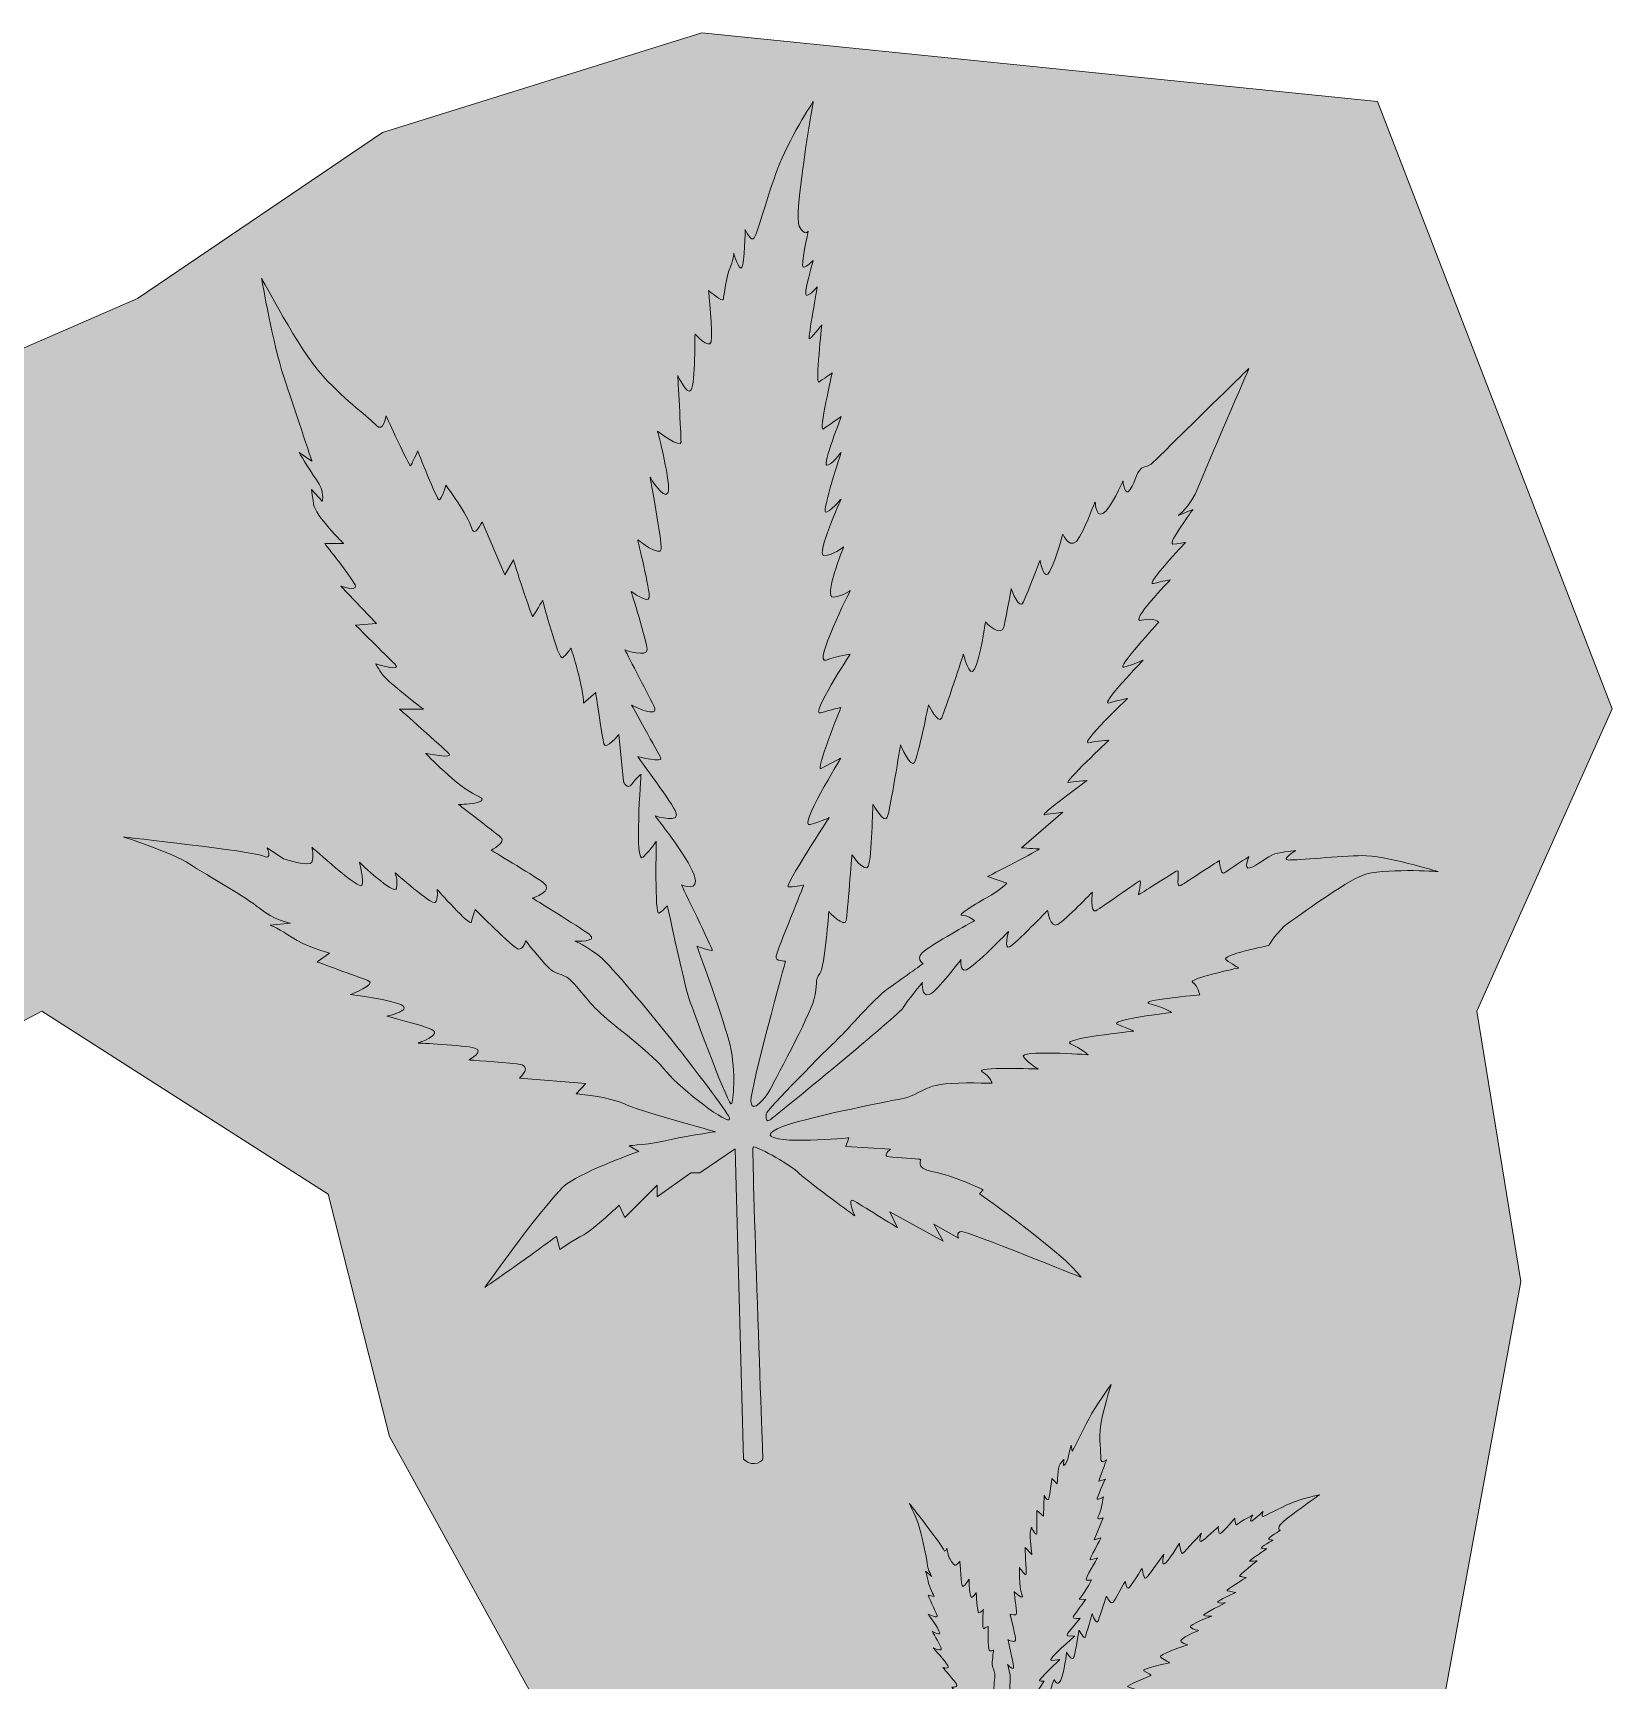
# Model space of a CAD drawing. Extents: x 566 to 1519, y -1337 to -562.
# Drawn here: x 910.7 to 1082.5, y -895.6 to -716.5 of the extents above; entities that cross this region are included whole.
import ezdxf

# ---------------------------------------------------------------- set-up
doc = ezdxf.new("R2010")
doc.units = 0
doc.header["$MEASUREMENT"] = 0
doc.layers.add('katman 1', color=7, linetype='Continuous')

msp = doc.modelspace()

# ---------------------------------------------------------------- hatches: boundary and pattern name
at = {"layer": 'katman 1', "true_color": 0x008000}
h = msp.add_hatch(color=96, dxfattribs=at)
h.dxf.hatch_style = 2
h.paths.add_polyline_path([(811.6, -1183.1), (830.72, -1164.51), (837.59, -1132.94), (803.12, -1095.33), (768.25, -1066.35), (785.83, -1038.68), (778.67, -1017.45), (820.26, -1006.79), (834.81, -1013.67), (867.18, -1024.63), (880.09, -1024.63), (892.87, -1001.33), (876.63, -982.04), (825.76, -971.66), (828.81, -941.23), (842.9, -931.45), (867.18, -949.16), (885.43, -949.16), (900.41, -946.89), (917.71, -920.38), (895.83, -899.88), (872.45, -907.98), (842.98, -920.38), (803.12, -943.12), (781.94, -937.32), (786.26, -926.88), (807.45, -915.42), (836.42, -868.75), (863.23, -848.43), (911.65, -822.92), (942.79, -842.81), (949.47, -869.18), (973.05, -911.96), (999.86, -924.96), (1039.56, -924.1), (1063.52, -901.18), (1072.51, -852.32), (1067.75, -822.92), (1082.45, -790.05), (1056.94, -724), (983.43, -716.55), (948.68, -727.36), (922.03, -745.43), (892.87, -758.11), (862.79, -748.98), (836.85, -758.11), (818.69, -778.81), (798.54, -794.38), (770.75, -800.43), (766.83, -814.76), (770.75, -847.13), (769.52, -869.18), (733.22, -891.95), (708.86, -872.12), (697.21, -867.45), (678.96, -875.67), (663.89, -898.58), (669.94, -909.83), (680.37, -926.88), (686.22, -943.55), (697.21, -952.2), (693.73, -966.43), (703.05, -983.33), (708.86, -991.12), (730.48, -998.86), (746.91, -1006.79), (743.45, -1017.45), (718.37, -1035.01), (686.22, -1055.11), (670.38, -1069.77), (653.95, -1103.97), (642.27, -1119.2), (635.35, -1142.86), (646.44, -1156.29), (683.35, -1151.08), (720.97, -1139.11), (758.77, -1132.94), (775.88, -1135), (791.45, -1145.09)])

# ---------------------------------------------------------------- linework, layer by layer
at = {"layer": 'katman 1', "lineweight": 0}
for points in [[(1063.52, -901.18), (1072.51, -852.32), (1067.75, -822.92), (1082.45, -790.05), (1056.94, -724), (983.43, -716.55), (948.68, -727.36), (922.03, -745.43), (892.87, -758.11), (862.79, -748.98), (836.85, -758.11), (818.69, -778.81), (798.54, -794.38), (770.75, -800.43), (766.83, -814.76), (770.75, -847.13), (769.52, -869.18), (733.22, -891.95), (708.86, -872.12), (697.21, -867.45), (678.96, -875.67), (663.89, -898.58)], [(807.45, -915.42), (836.42, -868.75), (863.23, -848.43), (911.65, -822.92), (942.79, -842.81), (949.47, -869.18), (973.05, -911.96)]]:
    msp.add_lwpolyline(points, dxfattribs=at)
for points in [[(920.53, -803.98), (920.53, -803.98), (925.73, -805.64), (927.74, -806.94), (929.76, -808.24), (933.84, -810.48), (935.31, -811.73), (936.79, -812.99), (938.68, -813.35), (938.68, -813.35), (938.68, -813.35), (936.48, -813.57), (936.48, -813.57), (936.48, -813.57), (937.6, -814.02), (938.86, -814.91), (940.11, -815.81), (942.94, -816.62), (942.94, -816.62), (942.94, -816.62), (941.59, -817.56), (941.59, -817.56), (941.59, -817.56), (945.98, -819.17), (947.1, -819.57), (948.22, -819.98), (945.18, -821.1), (945.18, -821.1), (945.18, -821.1), (948.31, -821.45), (950.37, -822.08), (952.44, -822.71), (949.16, -823.47), (949.16, -823.47), (949.16, -823.47), (952.79, -824.37), (954.05, -824.9), (955.3, -825.44), (952.57, -826.38), (952.57, -826.38), (952.57, -826.38), (957.54, -826.61), (958.71, -826.92), (959.87, -827.23), (958.08, -828.22), (958.08, -828.22), (958.08, -828.22), (961.44, -828.45), (963.32, -828.63), (965.21, -828.8), (963.59, -830.19), (963.59, -830.19), (963.59, -830.19), (970.81, -830.78), (970.81, -830.78), (970.81, -830.78), (969.77, -831.9), (969.77, -831.9), (969.77, -831.9), (973.54, -832.26), (974.95, -832.97), (976.36, -833.69), (984.92, -836.02), (984.92, -836.02), (984.92, -836.02), (980.8, -836.65), (979.46, -837), (978.11, -837.36), (975.51, -837.54), (975.51, -837.54), (975.51, -837.54), (976.59, -838.17), (976.59, -838.17), (976.59, -838.17), (970.76, -840.23), (968.79, -841.66), (966.82, -843.1), (959.83, -852.96), (959.83, -852.96), (959.83, -852.96), (963.41, -850.45), (964.67, -849.55), (965.92, -848.65), (967.62, -847.4), (967.62, -847.4), (967.62, -847.4), (967.98, -848.83), (967.98, -848.83), (967.98, -848.83), (969.51, -847.76), (970.58, -847.22), (971.66, -846.68), (974.44, -844), (974.44, -844), (974.44, -844), (975.06, -845.34), (975.06, -845.34), (975.06, -845.34), (978.56, -841.84), (978.56, -841.84), (978.56, -841.84), (978.56, -843.1), (978.56, -843.1), (978.56, -843.1), (982.23, -840.5), (982.23, -840.5), (982.23, -840.5), (983.22, -840.5), (983.22, -840.5), (983.22, -840.5), (987.07, -837.87), (987.07, -837.87), (987.07, -837.87), (987.97, -871.64), (987.97, -871.64), (989.18, -872.72), (990.08, -871.64), (990.08, -871.64), (990.08, -871.64), (988.83, -837.87), (989.01, -837.69), (989.19, -837.51), (992.66, -839.31), (994.03, -840.56), (995.41, -841.81), (1000.07, -845.16), (1000.07, -845.16), (1000.07, -845.16), (999.23, -843.13), (999.88, -843.49), (1000.54, -843.85), (1004.73, -846.47), (1004.73, -846.47), (1004.73, -846.47), (1003.89, -844.74), (1003.89, -844.74), (1003.89, -844.74), (1009.68, -847.91), (1009.68, -847.91), (1009.68, -847.91), (1008.67, -846.06), (1008.67, -846.06), (1008.67, -846.06), (1011.36, -847.61), (1011.36, -847.61), (1011.36, -847.61), (1011, -846.89), (1011.72, -846.89), (1012.43, -846.89), (1024.68, -851.85), (1024.68, -851.85), (1022.95, -849.34), (1013.63, -842.77), (1013.63, -842.77), (1013.63, -842.77), (1014.05, -842.35), (1014.05, -842.35), (1014.05, -842.35), (1010.88, -840.8), (1008.61, -840.38), (1006.34, -839.96), (1007.53, -839.01), (1007.18, -839.01), (1006.82, -839.01), (1004.73, -838.83), (1003.83, -838.77), (1002.93, -838.71), (1003.95, -837.93), (1003.95, -837.93), (1003.95, -837.93), (999.11, -837.63), (999.11, -837.63), (999.11, -837.63), (999.41, -836.68), (999.41, -836.68), (999.41, -836.68), (991.16, -837.45), (990.87, -836.38), (990.57, -835.3), (1000.07, -833.51), (1002.76, -832.91), (1005.45, -832.31), (1005.21, -832.61), (1006.58, -831.96), (1007.95, -831.3), (1008.31, -831), (1009.93, -830.82), (1011.54, -830.64), (1015, -830.76), (1015, -830.76), (1015, -830.76), (1014.88, -830.1), (1013.93, -829.51), (1012.97, -828.91), (1020.02, -829.21), (1020.02, -829.21), (1020.02, -829.21), (1019.07, -828.67), (1018.41, -827.89), (1017.75, -827.12), (1025.46, -827.65), (1025.46, -827.65), (1025.46, -827.65), (1024.74, -827), (1023.55, -826.46), (1022.35, -825.92), (1030.42, -825.09), (1030.42, -825.09), (1030.42, -825.09), (1029.94, -824.85), (1028.69, -824.37), (1027.43, -823.89), (1034.54, -823.05), (1034.54, -823.05), (1034.54, -823.05), (1033.59, -822.46), (1032.15, -822.1), (1030.72, -821.74), (1037.59, -821.14), (1037.59, -821.14), (1037.59, -821.14), (1037.41, -820.13), (1036.81, -819.77), (1036.21, -819.41), (1041.83, -818.21), (1041.83, -818.21), (1041.83, -818.21), (1041.11, -817.8), (1040.46, -817.32), (1039.8, -816.84), (1045.12, -815.77), (1045.12, -815.77), (1045.12, -815.77), (1046.07, -814.12), (1047.21, -813.35), (1048.34, -812.57), (1053.33, -808.9), (1055.36, -808.12), (1057.39, -807.34), (1063.52, -807.73), (1063.52, -807.73), (1063.52, -807.73), (1057.63, -805.94), (1055.27, -806), (1052.91, -806.06), (1048.19, -806.48), (1047.27, -806.48), (1046.34, -806.48), (1048.01, -805.46), (1048.01, -805.46), (1048.01, -805.46), (1046.61, -805.55), (1045.77, -805.82), (1044.94, -806.09), (1043.83, -807.13), (1043.06, -807.34), (1042.28, -807.55), (1042.95, -806.11), (1042.95, -806.11), (1042.95, -806.11), (1040.73, -807.55), (1040.28, -807.88), (1039.83, -808.21), (1039.74, -806.53), (1039.74, -806.53), (1039.74, -806.53), (1036.16, -808.86), (1035.53, -809.25), (1034.9, -809.64), (1035.5, -807.46), (1035.14, -807.64), (1034.78, -807.82), (1030.93, -810.27), (1030.93, -810.27), (1030.93, -810.27), (1031.29, -808.66), (1031.08, -808.74), (1030.87, -808.83), (1026.93, -811.64), (1026.3, -812), (1025.67, -812.36), (1025.92, -809.96), (1025.92, -809.96), (1025.92, -809.96), (1022.99, -812.99), (1022.16, -813.48), (1021.33, -813.97), (1021.04, -811.96), (1021.04, -811.96), (1021.04, -811.96), (1017.61, -815.54), (1016.91, -815.92), (1016.22, -816.3), (1016.8, -814.24), (1016.8, -814.24), (1016.8, -814.24), (1013.04, -818.12), (1012.23, -818.41), (1011.42, -818.7), (1011.63, -817.29), (1011.63, -817.29), (1011.63, -817.29), (1009.07, -820.74), (1008.18, -821.1), (1007.28, -821.45), (1007.42, -819.8), (1007.42, -819.8), (1007.42, -819.8), (1005.62, -821.95), (1005.35, -822.53), (1005.08, -823.11), (991.42, -834.36), (990.88, -834.72), (990.34, -835.08), (990.43, -834.49), (990.43, -834.09), (990.43, -833.69), (997.11, -827.01), (998.23, -825.93), (999.35, -824.86), (1002.13, -821.59), (1003.57, -820.56), (1005, -819.53), (1007.51, -817.74), (1007.51, -817.74), (1007.51, -817.74), (1006.43, -817.2), (1007.82, -816.21), (1009.21, -815.23), (1013.11, -813.08), (1013.11, -813.08), (1013.11, -813.08), (1012.48, -812.49), (1011.76, -812.49), (1011.05, -812.49), (1013.74, -810.97), (1014.9, -810.3), (1016.06, -809.62), (1016.6, -809), (1016.6, -809), (1016.6, -809), (1014.5, -808.28), (1014.5, -808.28), (1014.5, -808.28), (1020.37, -805.28), (1020.14, -805.28), (1019.92, -805.28), (1018.22, -805.14), (1018.22, -805.14), (1018.22, -805.14), (1022.7, -801.29), (1022.7, -801.29), (1022.7, -801.29), (1021.44, -801.42), (1020.72, -801.56), (1020.01, -801.69), (1025.34, -797.84), (1025.34, -797.84), (1025.34, -797.84), (1023.82, -797.97), (1023.28, -798.06), (1022.74, -798.14), (1027.71, -793.45), (1027.71, -793.45), (1027.71, -793.45), (1026.42, -793.53), (1025.48, -793.72), (1024.53, -793.89), (1029.73, -788.92), (1029.73, -788.92), (1029.73, -788.92), (1028.66, -789.14), (1027.67, -789.41), (1026.69, -789.68), (1031.43, -784.75), (1031.43, -784.75), (1031.43, -784.75), (1030.27, -785.29), (1029.33, -785.51), (1028.39, -785.74), (1033.14, -780.63), (1033.14, -780.63), (1033.14, -780.63), (1032.73, -780.05), (1031.25, -780.41), (1029.78, -780.76), (1034.39, -776.02), (1034.39, -776.02), (1034.39, -776.02), (1033.54, -776.15), (1032.55, -776.42), (1031.57, -776.69), (1036.05, -771.94), (1036.05, -771.94), (1036.05, -771.94), (1035.24, -772.12), (1034.66, -772.12), (1034.08, -772.12), (1036.86, -768.35), (1036.86, -768.35), (1036.86, -768.35), (1035.24, -769.03), (1035.24, -769.03), (1035.24, -769.03), (1036.59, -768.08), (1037.44, -765.93), (1038.29, -763.78), (1042.95, -753.03), (1042.95, -753.03), (1042.95, -753.03), (1036.86, -758.99), (1034.57, -761.23), (1032.28, -763.47), (1032.46, -763.47), (1031.57, -763.74), (1030.67, -764.01), (1030.67, -765.26), (1030.04, -766.2), (1029.42, -767.14), (1029.24, -765.26), (1029.24, -765.26), (1029.24, -765.26), (1027.89, -768.4), (1027.04, -768.8), (1026.19, -769.2), (1026.28, -767.41), (1026.19, -767.55), (1026.1, -767.68), (1025.47, -769.61), (1024.53, -771.35), (1023.59, -773.1), (1022.69, -771.04), (1022.69, -771.04), (1022.69, -771.04), (1021.62, -774.98), (1021.08, -775.39), (1020.55, -775.79), (1020.23, -773.86), (1020.23, -773.86), (1020.23, -773.86), (1018.93, -777.27), (1018.44, -778.39), (1017.95, -779.51), (1017.09, -776.95), (1017.09, -776.95), (1017.09, -776.95), (1016.6, -779.6), (1016.33, -781.03), (1016.06, -782.47), (1014.28, -780.59), (1014.28, -780.59), (1014.28, -780.59), (1013.69, -784.66), (1013.11, -785.74), (1012.53, -786.81), (1011.9, -784.08), (1011.9, -784.08), (1011.9, -784.08), (1009.88, -790.22), (1009.53, -791.03), (1009.17, -791.83), (1008.09, -789.59), (1008.09, -789.59), (1008.09, -789.59), (1006.97, -795.15), (1006.57, -795.87), (1006.17, -796.58), (1005.04, -793.94), (1005.04, -793.94), (1005.04, -793.94), (1003.92, -801.02), (1003.61, -801.83), (1003.3, -802.63), (1002.04, -800.44), (1002.04, -800.44), (1002.04, -800.44), (1001.91, -806.22), (1001.55, -807.11), (1001.19, -808.01), (999.76, -805.9), (999.76, -805.9), (999.76, -805.9), (999.27, -812.22), (999.13, -813.07), (998.99, -813.93), (997.24, -812.09), (997.24, -812.09), (997.24, -812.09), (996.84, -818.05), (996.26, -818.81), (995.68, -819.57), (996.08, -819.97), (995.63, -821.68), (995.19, -823.38), (991.06, -831.04), (990.75, -831.62), (990.44, -832.21), (988.82, -834.27), (988.78, -832.7), (988.73, -831.13), (992.54, -817.46), (992.54, -817.46), (992.54, -817.46), (991.33, -817.55), (991.51, -816.88), (991.69, -816.21), (994.52, -809.22), (994.52, -809.22), (994.52, -809.22), (993.22, -809.44), (992.81, -809.4), (992.41, -809.35), (997.29, -801.87), (997.29, -801.87), (997.29, -801.87), (996.67, -802.19), (995.23, -802.63), (993.8, -803.08), (998.55, -795.42), (998.55, -795.42), (998.55, -795.42), (997.07, -796.13), (996.4, -796.54), (995.73, -796.94), (998.55, -789.91), (998.55, -789.91), (998.55, -789.91), (997.56, -790.09), (996.35, -790.49), (995.14, -790.89), (999.58, -784.08), (999.58, -784.08), (999.58, -784.08), (998.37, -784.26), (996.94, -784.75), (995.5, -785.25), (999.58, -777.18), (999.58, -777.18), (999.58, -777.18), (998.91, -777.72), (997.74, -777.9), (996.58, -778.08), (998.86, -772.43), (998.86, -772.43), (998.86, -772.43), (997.61, -773.42), (996.71, -773.37), (995.81, -773.33), (998.59, -767.23), (998.59, -767.23), (998.59, -767.23), (997.29, -768.71), (996.89, -768.67), (996.48, -768.63), (998.59, -762.13), (998.59, -762.13), (998.59, -762.13), (997.47, -763.65), (997.02, -763.56), (996.58, -763.47), (998.59, -758.27), (998.59, -758.27), (998.59, -758.27), (997.11, -759.26), (996.62, -759.62), (996.13, -759.98), (997.61, -753.52), (997.61, -753.52), (997.61, -753.52), (996.58, -754.24), (996.17, -754.51), (995.77, -754.78), (996.49, -748.28), (996.49, -748.28), (996.49, -748.28), (995.19, -749.94), (995.1, -749.81), (995.01, -749.67), (995.99, -744.16), (995.99, -744.16), (995.99, -744.16), (995.28, -745.01), (994.83, -745.1), (994.38, -745.19), (995.55, -741.29), (995.55, -741.29), (995.55, -741.29), (994.83, -742.01), (994.47, -742.01), (994.11, -742.01), (995.01, -738.11), (995.01, -738.11), (995.01, -738.11), (994.65, -738.74), (994.02, -737.57), (993.39, -736.41), (995.55, -724), (995.55, -724), (995.55, -724), (992.77, -728.34), (991.69, -731.26), (990.62, -734.17), (989.45, -738.29), (989.14, -738.83), (988.82, -739.37), (988.15, -737.93), (988.15, -737.93), (988.15, -737.93), (988.06, -741.56), (987.79, -742.06), (987.52, -742.55), (986.9, -740.49), (986.9, -740.49), (986.9, -740.49), (986.99, -740.89), (986.54, -741.97), (986.09, -743.04), (985.82, -745.1), (985.78, -745.51), (985.73, -745.91), (984.17, -744.56), (984.17, -744.56), (984.17, -744.56), (984.66, -749.22), (984.44, -750.12), (984.21, -751.02), (982.69, -749.27), (982.69, -749.27), (982.69, -749.27), (982.69, -754.6), (982.29, -755.36), (981.88, -756.12), (980.81, -753.79), (980.81, -753.79), (980.81, -753.79), (981.17, -760.2), (981.17, -761.01), (981.17, -761.82), (978.61, -759.84), (978.61, -759.84), (978.61, -759.84), (980.18, -765.76), (979.73, -766.57), (979.28, -767.37), (977.81, -764.86), (977.81, -764.86), (977.81, -764.86), (979.06, -771.72), (979.02, -772.66), (978.97, -773.6), (976.46, -771.67), (976.46, -771.67), (976.46, -771.67), (977.81, -777.23), (977.72, -777.95), (977.63, -778.66), (975.74, -777.27), (975.74, -777.27), (975.74, -777.27), (977.45, -782.7), (977.49, -783.59), (977.54, -784.49), (975.07, -783.64), (975.07, -783.64), (975.07, -783.64), (977.45, -788.21), (978.21, -789.73), (978.97, -791.25), (975.79, -789.64), (975.79, -789.64), (975.79, -789.64), (978.66, -794.79), (978.97, -795.38), (979.28, -795.96), (976.46, -795.24), (976.46, -795.24), (976.46, -795.24), (979.69, -799.59), (980.54, -801.11), (981.39, -802.63), (978.34, -801.69), (978.34, -801.69), (978.34, -801.69), (981.88, -806.09), (982.6, -808.1), (983.32, -810.12), (981.21, -809.18), (981.21, -809.18), (981.21, -809.18), (984.62, -816.17), (984.57, -816.3), (984.53, -816.44), (982.91, -815.85), (982.91, -815.85), (982.91, -815.85), (985.56, -823.11), (986.37, -826.07), (987.17, -829.03), (986.9, -832.25), (986.68, -832.97), (986.46, -833.69), (982.69, -823.25), (982.2, -822.04), (981.7, -820.83), (979.69, -811.46), (979.69, -811.46), (979.69, -811.46), (979.2, -812), (978.75, -812.27), (978.3, -812.54), (978.48, -804.42), (978.48, -804.42), (978.48, -804.42), (978.03, -805.19), (977.05, -806.17), (976.06, -807.16), (976.82, -797.17), (976.82, -797.17), (976.82, -797.17), (976.37, -797.43), (975.84, -798.2), (975.3, -798.96), (974.9, -797.93), (974.9, -797.93), (974.9, -797.93), (974.4, -792.82), (974.4, -792.82), (974.4, -792.82), (973.02, -794.57), (972.79, -793.85), (972.57, -793.13), (971.89, -788.25), (971.89, -788.25), (971.89, -788.25), (970.55, -789.41), (970.55, -789.41), (970.64, -787.98), (969.21, -783.45), (969.21, -783.45), (969.21, -783.45), (968.71, -784.17), (968.27, -784.48), (967.82, -784.8), (966.12, -778.26), (966.12, -778.26), (966.12, -778.26), (965.22, -779.69), (965.08, -780), (964.95, -780.32), (962.93, -773.82), (962.93, -773.82), (962.93, -773.82), (961.99, -775.48), (961.99, -775.48), (961.99, -775.48), (959.53, -769.7), (959.53, -769.7), (959.53, -769.7), (958.67, -771.58), (958.36, -770.32), (958.05, -769.07), (955.58, -765.71), (955.58, -765.71), (955.58, -765.71), (955.13, -767.28), (954.87, -767.32), (954.6, -767.37), (952.53, -761.99), (952.53, -761.99), (952.53, -761.99), (951.86, -763.51), (951.73, -763.6), (951.6, -763.69), (949.09, -758.18), (949.09, -758.18), (949.09, -758.18), (948.77, -760.07), (948.01, -759.21), (947.25, -758.36), (944.87, -756.75), (942.23, -753.88), (939.59, -751.01), (935.55, -743.13), (935.55, -743.26), (935.55, -743.4), (936.85, -750.61), (937.93, -753.84), (939, -757.06), (941.02, -763.11), (941.02, -763.11), (941.02, -763.11), (939.63, -762.17), (939.63, -762.17), (939.63, -762.17), (940.57, -763.78), (941.51, -765.13), (942.45, -766.47), (942.14, -767.46), (942.14, -767.46), (942.14, -767.46), (940.97, -766.2), (940.97, -766.2), (940.97, -766.2), (941.02, -766.52), (941.2, -767.77), (941.38, -769.03), (944.47, -772.07), (944.47, -772.07), (944.47, -772.07), (942.41, -772.07), (942.41, -772.07), (942.41, -772.07), (945.63, -776.11), (945.77, -776.69), (945.9, -777.27), (944.16, -776.69), (944.16, -776.69), (944.16, -776.69), (948.06, -780.77), (948.06, -780.77), (948.06, -780.77), (945.77, -780.94), (945.77, -780.94), (945.77, -780.94), (949.04, -784.22), (950.03, -785.16), (951.01, -786.1), (947.97, -785.16), (947.97, -785.16), (947.97, -785.16), (948.23, -785.7), (948.77, -786.41), (949.31, -787.13), (953.16, -790.09), (953.16, -790.09), (953.16, -790.09), (950.56, -790.09), (950.56, -790.09), (950.56, -790.09), (955.22, -794.21), (955.9, -794.88), (956.57, -795.55), (953.39, -794.88), (953.39, -794.88), (953.39, -794.88), (956.88, -798.56), (958.94, -799.45), (961.01, -800.35), (956.97, -800.44), (956.97, -800.44), (956.97, -800.44), (960.82, -803.39), (961.54, -803.98), (962.26, -804.56), (960.51, -805.41), (960.51, -805.41), (960.51, -805.41), (964.81, -807.96), (966.16, -808.91), (967.5, -809.85), (964.99, -810.61), (964.99, -810.61), (964.99, -810.61), (970.01, -813.7), (971.18, -814.55), (972.34, -815.41), (969.61, -815.31), (969.61, -815.31), (969.61, -815.31), (970.1, -815.4), (972.12, -816.79), (974.13, -818.18), (986.46, -833.82), (986.46, -834.63), (986.46, -835.43), (981.21, -831.49), (979.6, -829.52), (977.99, -827.55), (974.63, -825.08), (972.79, -823.47), (970.95, -821.86), (970.01, -820.29), (969.07, -819.48), (968.13, -818.67), (967.59, -819.03), (966.7, -818.14), (965.8, -817.24), (964.28, -815.27), (964.28, -815.27), (964.28, -815.27), (964.01, -816.25), (963.47, -816.16), (962.93, -816.07), (958.77, -811.86), (958.77, -811.86), (958.77, -811.86), (958.5, -812.62), (958.36, -813.21), (958.23, -813.79), (954.64, -809.67), (954.64, -809.67), (954.64, -809.67), (954.78, -810.79), (954.42, -811.1), (954.06, -811.41), (950.07, -807.87), (950.07, -807.87), (950.07, -807.87), (950.39, -808.64), (950.21, -809.53), (950.03, -810.43), (946.18, -806.71), (946.18, -806.71), (946.18, -806.71), (946.71, -808.77), (946.45, -809.26), (946.18, -809.75), (941.02, -805.09), (941.02, -805.09), (941.02, -805.09), (941.25, -806.12), (941.02, -806.71), (940.8, -807.29), (937.93, -806.35), (937.93, -806.35), (937.93, -806.35), (936.14, -805.14), (936.14, -805.14), (936.14, -805.14), (936.81, -806.57), (935.69, -806.04), (934.55, -805.51), (920.53, -803.98), (920.53, -803.98)], [(1055.68, -897.56), (1055.68, -897.56), (1052.21, -897.48), (1050.91, -897.46), (1049.61, -897.43), (1049.66, -897.48), (1049.33, -897.3), (1048.99, -897.11), (1048.63, -897.47), (1048.18, -897.55), (1047.73, -897.64), (1048.22, -897.05), (1048.22, -897.05), (1048.22, -897.05), (1046.93, -897.55), (1046.57, -897.42), (1046.21, -897.29), (1046.76, -896.8), (1046.69, -896.82), (1046.63, -896.83), (1045.88, -897.19), (1045.11, -897.42), (1044.33, -897.64), (1044.68, -896.79), (1044.68, -896.79), (1044.68, -896.79), (1043.22, -897.6), (1042.95, -897.56), (1042.68, -897.52), (1043.15, -896.88), (1043.15, -896.88), (1043.15, -896.88), (1041.79, -897.47), (1041.32, -897.64), (1040.86, -897.82), (1041.36, -896.84), (1041.36, -896.84), (1041.36, -896.84), (1040.45, -897.46), (1039.95, -897.78), (1039.46, -898.12), (1039.5, -897.06), (1039.5, -897.06), (1039.5, -897.06), (1038.15, -898.05), (1037.67, -898.18), (1037.19, -898.32), (1037.81, -897.36), (1037.81, -897.36), (1037.81, -897.36), (1035.45, -898.52), (1035.11, -898.65), (1034.77, -898.77), (1035.12, -897.82), (1035.12, -897.82), (1035.12, -897.82), (1033.18, -899.08), (1032.86, -899.17), (1032.53, -899.25), (1032.98, -898.17), (1032.98, -898.17), (1032.98, -898.17), (1030.61, -899.86), (1030.28, -900), (1029.96, -900.14), (1030.24, -899.15), (1030.24, -899.15), (1030.24, -899.15), (1028.52, -900.75), (1028.16, -900.91), (1027.79, -901.06), (1028, -900.04), (1028, -900.04), (1028, -900.04), (1026.02, -901.69), (1025.73, -901.9), (1025.45, -902.1), (1025.48, -901.07), (1025.48, -901.07), (1025.48, -901.07), (1023.63, -902.65), (1023.25, -902.69), (1022.86, -902.74), (1022.86, -902.98), (1022.24, -903.33), (1021.61, -903.68), (1018.21, -904.67), (1017.95, -904.74), (1017.69, -904.81), (1016.63, -904.93), (1017.08, -904.47), (1017.52, -904.01), (1022.58, -901.23), (1022.58, -901.23), (1022.58, -901.23), (1022.21, -900.9), (1022.46, -900.76), (1022.7, -900.63), (1025.54, -899.46), (1025.54, -899.46), (1025.54, -899.46), (1025.11, -899.14), (1025, -899.01), (1024.9, -898.88), (1028.47, -898.17), (1028.47, -898.17), (1028.47, -898.17), (1028.2, -898.08), (1027.66, -897.79), (1027.12, -897.5), (1030.71, -896.7), (1030.71, -896.7), (1030.71, -896.7), (1030.08, -896.48), (1029.77, -896.39), (1029.46, -896.31), (1032.31, -895.13), (1032.31, -895.13), (1032.31, -895.13), (1031.98, -894.9), (1031.52, -894.66), (1031.06, -894.42), (1034.3, -893.77), (1034.3, -893.77), (1034.3, -893.77), (1033.9, -893.47), (1033.35, -893.2), (1032.8, -892.92), (1036.3, -891.81), (1036.3, -891.81), (1036.3, -891.81), (1035.96, -891.77), (1035.57, -891.48), (1035.19, -891.19), (1037.49, -890.25), (1037.49, -890.25), (1037.49, -890.25), (1036.84, -890.16), (1036.6, -889.89), (1036.36, -889.62), (1038.92, -888.69), (1038.92, -888.69), (1038.92, -888.69), (1038.12, -888.73), (1038.02, -888.6), (1037.92, -888.47), (1040.41, -887.24), (1040.41, -887.24), (1040.41, -887.24), (1039.64, -887.35), (1039.54, -887.19), (1039.44, -887.03), (1041.53, -886.14), (1041.53, -886.14), (1041.53, -886.14), (1040.82, -885.99), (1040.57, -885.95), (1040.33, -885.91), (1042.63, -884.5), (1042.63, -884.5), (1042.63, -884.5), (1042.13, -884.4), (1041.94, -884.37), (1041.74, -884.32), (1043.84, -882.68), (1043.84, -882.68), (1043.84, -882.68), (1042.99, -882.78), (1043, -882.71), (1043.01, -882.65), (1044.89, -881.37), (1044.89, -881.37), (1044.89, -881.37), (1044.44, -881.4), (1044.29, -881.3), (1044.14, -881.19), (1045.6, -880.42), (1045.6, -880.42), (1045.6, -880.42), (1045.19, -880.42), (1045.09, -880.31), (1044.99, -880.21), (1046.37, -879.36), (1046.37, -879.36), (1046.37, -879.36), (1046.09, -879.43), (1046.25, -878.92), (1046.41, -878.4), (1050.64, -875.5), (1050.64, -875.5), (1050.64, -875.5), (1048.58, -875.93), (1047.43, -876.44), (1046.27, -876.96), (1044.74, -877.79), (1044.5, -877.85), (1044.25, -877.92), (1044.48, -877.31), (1044.48, -877.31), (1044.48, -877.31), (1043.39, -878.32), (1043.18, -878.38), (1042.95, -878.44), (1043.38, -877.67), (1043.38, -877.67), (1043.38, -877.67), (1043.28, -877.81), (1042.84, -877.99), (1042.4, -878.17), (1041.73, -878.68), (1041.6, -878.78), (1041.47, -878.88), (1041.41, -878.04), (1041.41, -878.04), (1041.41, -878.04), (1040.2, -879.51), (1039.87, -879.7), (1039.55, -879.89), (1039.62, -878.95), (1039.62, -878.95), (1039.62, -878.95), (1038.07, -880.47), (1037.73, -880.57), (1037.4, -880.66), (1037.77, -879.69), (1037.77, -879.69), (1037.77, -879.69), (1036, -881.62), (1035.77, -881.85), (1035.54, -882.08), (1035.38, -880.77), (1035.38, -880.77), (1035.38, -880.77), (1034.11, -882.91), (1033.74, -883.01), (1033.38, -883.11), (1033.69, -881.96), (1033.69, -881.96), (1033.69, -881.96), (1032.05, -884.28), (1031.77, -884.54), (1031.48, -884.79), (1031.33, -883.51), (1031.33, -883.51), (1031.33, -883.51), (1030.09, -885.48), (1029.86, -885.66), (1029.62, -885.84), (1029.49, -884.9), (1029.49, -884.9), (1029.49, -884.9), (1028.4, -886.94), (1028.15, -887.2), (1027.9, -887.47), (1027.45, -886.51), (1027.45, -886.51), (1027.45, -886.51), (1026.79, -888.51), (1026.57, -889.16), (1026.34, -889.82), (1025.9, -888.43), (1025.9, -888.43), (1025.9, -888.43), (1025.22, -890.73), (1025.14, -890.99), (1025.06, -891.25), (1024.47, -890.22), (1024.47, -890.22), (1024.47, -890.22), (1024.12, -892.4), (1023.92, -893.08), (1023.72, -893.76), (1023.12, -892.61), (1023.12, -892.61), (1023.12, -892.61), (1022.85, -894.89), (1022.47, -895.67), (1022.09, -896.45), (1021.76, -895.57), (1021.76, -895.57), (1021.76, -895.57), (1020.7, -898.55), (1020.65, -898.58), (1020.59, -898.6), (1020.31, -897.97), (1020.31, -897.97), (1020.31, -897.97), (1018.94, -900.8), (1018.31, -901.88), (1017.68, -902.96), (1016.67, -903.8), (1016.4, -903.94), (1016.12, -904.08), (1018.09, -900.01), (1018.3, -899.52), (1018.51, -899.03), (1020.66, -895.78), (1020.66, -895.78), (1020.66, -895.78), (1020.37, -895.79), (1020.16, -895.74), (1019.96, -895.68), (1022.37, -893.42), (1022.37, -893.42), (1022.37, -893.42), (1022.02, -893.51), (1021.45, -893.51), (1020.88, -893.5), (1024.01, -890.88), (1024.01, -890.88), (1024.01, -890.88), (1023.8, -890.82), (1023.43, -890.88), (1023.05, -890.94), (1023.24, -890.53), (1023.24, -890.53), (1023.24, -890.53), (1024.59, -888.93), (1024.59, -888.93), (1024.59, -888.93), (1023.68, -889.03), (1023.83, -888.76), (1023.97, -888.49), (1025.2, -886.9), (1025.2, -886.9), (1025.2, -886.9), (1024.48, -886.84), (1024.48, -886.84), (1024.92, -886.46), (1025.83, -884.76), (1025.83, -884.76), (1025.83, -884.76), (1025.48, -884.82), (1025.26, -884.78), (1025.04, -884.74), (1026.46, -882.38), (1026.46, -882.38), (1026.46, -882.38), (1025.79, -882.53), (1025.66, -882.58), (1025.53, -882.63), (1026.85, -880.19), (1026.85, -880.19), (1026.85, -880.19), (1026.1, -880.39), (1026.1, -880.39), (1026.1, -880.39), (1027.08, -878.02), (1027.08, -878.02), (1027.08, -878.02), (1026.29, -878.31), (1026.56, -877.86), (1026.84, -877.41), (1027.12, -875.74), (1027.12, -875.74), (1027.12, -875.74), (1026.53, -876.05), (1026.44, -875.99), (1026.35, -875.92), (1027.33, -873.79), (1027.33, -873.79), (1027.33, -873.79), (1026.7, -874.03), (1026.63, -874.02), (1026.57, -874.01), (1027.46, -871.71), (1027.46, -871.71), (1027.46, -871.71), (1026.82, -872.15), (1026.85, -871.69), (1026.88, -871.22), (1026.68, -870.07), (1026.76, -868.49), (1026.84, -866.9), (1027.99, -863.48), (1027.95, -863.52), (1027.91, -863.56), (1026.18, -865.99), (1025.55, -867.22), (1024.91, -868.45), (1023.73, -870.76), (1023.73, -870.76), (1023.73, -870.76), (1023.61, -870.09), (1023.61, -870.09), (1023.61, -870.09), (1023.41, -870.82), (1023.28, -871.48), (1023.16, -872.14), (1022.78, -872.33), (1022.78, -872.33), (1022.78, -872.33), (1022.82, -871.63), (1022.82, -871.63), (1022.82, -871.63), (1022.74, -871.73), (1022.42, -872.14), (1022.11, -872.55), (1022.1, -874.32), (1022.1, -874.32), (1022.1, -874.32), (1021.52, -873.72), (1021.52, -873.72), (1021.52, -873.72), (1021.26, -875.8), (1021.13, -876.01), (1021, -876.22), (1020.67, -875.54), (1020.67, -875.54), (1020.67, -875.54), (1020.59, -877.84), (1020.59, -877.84), (1020.59, -877.84), (1019.89, -877.22), (1019.89, -877.22), (1019.89, -877.22), (1019.87, -879.11), (1019.88, -879.66), (1019.88, -880.21), (1019.29, -879.06), (1019.29, -879.06), (1019.29, -879.06), (1019.21, -879.29), (1019.15, -879.65), (1019.1, -880.01), (1019.34, -881.98), (1019.34, -881.98), (1019.34, -881.98), (1018.6, -881.22), (1018.6, -881.22), (1018.6, -881.22), (1018.72, -883.75), (1018.72, -884.14), (1018.71, -884.52), (1018, -883.41), (1018, -883.41), (1018, -883.41), (1017.93, -885.47), (1018.25, -886.32), (1018.58, -887.18), (1017.41, -886.03), (1017.41, -886.03), (1017.41, -886.03), (1017.64, -888), (1017.68, -888.37), (1017.71, -888.74), (1016.97, -888.48), (1016.97, -888.48), (1016.97, -888.48), (1017.45, -890.45), (1017.56, -891.12), (1017.66, -891.77), (1016.73, -891.26), (1016.73, -891.26), (1016.73, -891.26), (1017.26, -893.6), (1017.34, -894.18), (1017.43, -894.76), (1016.67, -893.94), (1016.67, -893.94), (1016.67, -893.94), (1016.79, -894.11), (1016.96, -895.1), (1017.13, -896.08), (1016.08, -904.12), (1015.85, -904.35), (1015.62, -904.58), (1015.27, -901.93), (1015.38, -900.9), (1015.5, -899.87), (1015.26, -898.19), (1015.21, -897.19), (1015.15, -896.2), (1015.34, -895.48), (1015.31, -894.98), (1015.27, -894.47), (1015.02, -894.42), (1015.02, -893.9), (1015.03, -893.39), (1015.17, -892.38), (1015.17, -892.38), (1015.17, -892.38), (1014.8, -892.58), (1014.68, -892.4), (1014.55, -892.22), (1014.59, -889.81), (1014.59, -889.81), (1014.59, -889.81), (1014.29, -889.95), (1014.08, -890.07), (1013.88, -890.2), (1014.06, -887.98), (1014.06, -887.98), (1014.06, -887.98), (1013.77, -888.34), (1013.57, -888.32), (1013.38, -888.31), (1013.28, -886.14), (1013.28, -886.14), (1013.28, -886.14), (1013.14, -886.45), (1012.83, -886.65), (1012.52, -886.85), (1012.5, -884.67), (1012.5, -884.67), (1012.5, -884.67), (1012.06, -885.42), (1011.84, -885.48), (1011.62, -885.54), (1011.51, -882.72), (1011.51, -882.72), (1011.51, -882.72), (1011.27, -883.07), (1011.04, -883.17), (1010.81, -883.28), (1010.26, -882.17), (1010.26, -882.17), (1010.26, -882.17), (1010.1, -881.31), (1010.1, -881.31), (1010.1, -881.31), (1009.88, -881.91), (1009.72, -881.43), (1009.55, -880.95), (1006, -876.44), (1006, -876.44), (1006, -876.44), (1007, -878.42), (1007.2, -879.38), (1007.39, -880.34), (1007.9, -882.16), (1007.96, -882.95), (1008.01, -883.74), (1008.45, -884.39), (1008.45, -884.39), (1008.45, -884.39), (1007.75, -883.81), (1007.75, -883.81), (1007.75, -883.81), (1007.94, -884.26), (1008.04, -884.88), (1008.14, -885.5), (1008.71, -886.55), (1008.71, -886.55), (1008.71, -886.55), (1008.05, -886.43), (1008.05, -886.43), (1008.05, -886.43), (1008.83, -888.17), (1009.03, -888.61), (1009.23, -889.05), (1008.04, -888.48), (1008.04, -888.48), (1008.04, -888.48), (1008.83, -889.5), (1009.23, -890.28), (1009.64, -891.05), (1008.48, -890.32), (1008.48, -890.32), (1008.48, -890.32), (1009.26, -891.63), (1009.46, -892.15), (1009.66, -892.67), (1008.61, -892.14), (1008.61, -892.14), (1008.61, -892.14), (1009.96, -893.65), (1010.2, -894.08), (1010.44, -894.51), (1009.64, -894.27), (1009.64, -894.27), (1009.64, -894.27), (1010.53, -895.31), (1011.02, -895.91), (1011.5, -896.51), (1010.64, -896.43), (1010.64, -896.43), (1010.64, -896.43), (1012.52, -898.7), (1012.52, -898.7), (1012.52, -898.7), (1011.9, -898.72), (1011.9, -898.72), (1011.9, -898.72), (1012.87, -899.91), (1013.06, -900.53), (1013.26, -901.14), (1015.01, -904.3), (1015.01, -904.3), (1015.01, -904.3), (1013.66, -903.28), (1013.17, -902.99), (1012.68, -902.7), (1011.89, -901.99), (1011.89, -901.99), (1011.89, -901.99), (1012.02, -902.49), (1012.02, -902.49), (1012.02, -902.49), (1009.76, -901.38), (1008.78, -901.21), (1007.8, -901.05), (1002.94, -901.82), (1002.94, -901.82), (1002.94, -901.82), (1004.69, -902.15), (1005.31, -902.26), (1005.93, -902.37), (1006.78, -902.51), (1006.78, -902.51), (1006.78, -902.51), (1006.46, -903.02), (1006.46, -903.02), (1006.46, -903.02), (1007.21, -903.15), (1007.67, -903.31), (1008.13, -903.47), (1009.71, -903.52), (1009.71, -903.52), (1009.71, -903.52), (1009.5, -904.08), (1009.5, -904.08), (1009.5, -904.08), (1011.51, -904.1), (1011.51, -904.1), (1011.51, -904.1), (1011.14, -904.46), (1011.14, -904.46), (1011.14, -904.46), (1012.95, -904.79), (1012.95, -904.79), (1012.95, -904.79), (1013.22, -905.08), (1013.22, -905.08), (1013.22, -905.08), (1015.09, -905.45), (1015.09, -905.45), (1015.09, -905.45), (1005.52, -915.33), (1005.52, -915.33), (1005.55, -915.98), (1006.12, -915.94), (1006.12, -915.94), (1006.12, -915.94), (1015.59, -905.96), (1015.69, -905.97), (1015.8, -905.97), (1016.26, -907.48), (1016.29, -908.24), (1016.31, -909), (1016.67, -911.31), (1016.67, -911.31), (1016.67, -911.31), (1017.02, -910.49), (1017.1, -910.78), (1017.18, -911.07), (1017.61, -913.04), (1017.61, -913.04), (1017.61, -913.04), (1017.88, -912.3), (1017.88, -912.3), (1017.88, -912.3), (1018.6, -914.89), (1018.6, -914.89), (1018.6, -914.89), (1018.85, -914.07), (1018.85, -914.07), (1018.85, -914.07), (1019.17, -915.29), (1019.17, -915.29), (1019.17, -915.29), (1019.27, -914.98), (1019.48, -915.19), (1019.68, -915.4), (1021.73, -920.38), (1021.73, -920.38), (1021.96, -919.16), (1021.22, -914.58), (1021.22, -914.58), (1021.22, -914.58), (1021.46, -914.58), (1021.46, -914.58), (1021.46, -914.58), (1021.01, -913.21), (1020.49, -912.44), (1019.96, -911.66), (1020.58, -911.73), (1020.48, -911.63), (1020.38, -911.52), (1019.83, -910.86), (1019.6, -910.58), (1019.36, -910.31), (1019.87, -910.38), (1019.87, -910.38), (1019.87, -910.38), (1018.58, -908.89), (1018.58, -908.89), (1018.58, -908.89), (1018.95, -908.7), (1018.95, -908.7), (1018.95, -908.7), (1016.37, -906.53), (1016.6, -906.13), (1016.83, -905.74), (1020.05, -907.99), (1020.99, -908.61), (1021.93, -909.22), (1021.78, -909.23), (1022.36, -909.45), (1022.94, -909.66), (1023.13, -909.68), (1023.64, -910.1), (1024.15, -910.52), (1025.11, -911.56), (1025.11, -911.56), (1025.11, -911.56), (1025.26, -911.34), (1025.17, -910.89), (1025.07, -910.44), (1026.99, -912.58), (1026.99, -912.58), (1026.99, -912.58), (1026.87, -912.15), (1026.91, -911.73), (1026.95, -911.32), (1028.99, -913.72), (1028.99, -913.72), (1028.99, -913.72), (1028.97, -913.32), (1028.79, -912.82), (1028.61, -912.32), (1031.15, -914.43), (1031.15, -914.43), (1031.15, -914.43), (1031.08, -914.22), (1030.86, -913.72), (1030.64, -913.22), (1032.91, -915.05), (1032.91, -915.05), (1032.91, -915.05), (1032.82, -914.6), (1032.51, -914.08), (1032.21, -913.56), (1034.34, -915.39), (1034.34, -915.39), (1034.34, -915.39), (1034.58, -915.05), (1034.52, -914.78), (1034.45, -914.5), (1036.4, -915.79), (1036.4, -915.79), (1036.4, -915.79), (1036.31, -915.47), (1036.26, -915.14), (1036.22, -914.81), (1038.04, -916.05), (1038.04, -916.05), (1038.04, -916.05), (1038.79, -915.86), (1039.34, -915.97), (1039.89, -916.08), (1042.38, -916.49), (1043.19, -916.86), (1043.99, -917.23), (1045.62, -919.12), (1045.62, -919.12), (1045.62, -919.12), (1044.47, -916.9), (1043.78, -916.23), (1043.09, -915.56), (1041.62, -914.31), (1041.36, -914.04), (1041.1, -913.77), (1041.87, -913.96), (1041.87, -913.96), (1041.87, -913.96), (1041.45, -913.58), (1041.13, -913.42), (1040.81, -913.25), (1040.19, -913.22), (1039.91, -913.06), (1039.63, -912.89), (1040.24, -912.68), (1040.24, -912.68), (1040.24, -912.68), (1039.19, -912.44), (1038.96, -912.4), (1038.74, -912.37), (1039.2, -911.87), (1039.2, -911.87), (1039.2, -911.87), (1037.51, -911.49), (1037.21, -911.41), (1036.92, -911.34), (1037.73, -910.89), (1037.57, -910.84), (1037.42, -910.79), (1035.61, -910.36), (1035.61, -910.36), (1035.61, -910.36), (1036.18, -910.01), (1036.1, -909.97), (1036.01, -909.94), (1034.07, -909.59), (1033.78, -909.51), (1033.5, -909.43), (1034.27, -908.82), (1034.27, -908.82), (1034.27, -908.82), (1032.56, -908.83), (1032.18, -908.73), (1031.8, -908.62), (1032.3, -907.97), (1032.3, -907.97), (1032.3, -907.97), (1030.28, -907.99), (1029.97, -907.89), (1029.66, -907.8), (1030.43, -907.38), (1030.43, -907.38), (1030.43, -907.38), (1028.23, -907.39), (1027.92, -907.24), (1027.6, -907.09), (1028.07, -906.75), (1028.07, -906.75), (1028.07, -906.75), (1026.34, -906.98), (1025.98, -906.82), (1025.62, -906.67), (1026.14, -906.23), (1026.14, -906.23), (1026.14, -906.23), (1025.01, -906.32), (1024.76, -906.41), (1024.51, -906.5), (1017.35, -905.72), (1017.09, -905.67), (1016.83, -905.61), (1017.03, -905.47), (1017.15, -905.36), (1017.26, -905.25), (1021.11, -905.29), (1021.74, -905.31), (1022.37, -905.33), (1024.12, -905.2), (1024.82, -905.33), (1025.53, -905.45), (1026.77, -905.67), (1026.77, -905.67), (1026.77, -905.67), (1026.62, -905.2), (1027.3, -905.33), (1027.98, -905.45), (1029.72, -905.97), (1029.72, -905.97), (1029.72, -905.97), (1029.71, -905.63), (1029.5, -905.42), (1029.3, -905.21), (1030.51, -905.56), (1031.04, -905.7), (1031.57, -905.85), (1031.9, -905.83), (1031.9, -905.83), (1031.9, -905.83), (1031.51, -905.01), (1031.51, -905.01), (1031.51, -905.01), (1034.05, -905.87), (1033.99, -905.8), (1033.93, -905.73), (1033.48, -905.2), (1033.48, -905.2), (1033.48, -905.2), (1035.88, -905.41), (1035.88, -905.41), (1035.88, -905.41), (1035.48, -905.08), (1035.24, -904.91), (1035, -904.74), (1037.64, -905.19), (1037.64, -905.19), (1037.64, -905.19), (1037.16, -904.79), (1036.99, -904.66), (1036.81, -904.52), (1039.59, -904.63), (1039.59, -904.63), (1039.59, -904.63), (1039.2, -904.28), (1038.88, -904.06), (1038.56, -903.83), (1041.48, -903.93), (1041.48, -903.93), (1041.48, -903.93), (1041.11, -903.68), (1040.75, -903.47), (1040.39, -903.26), (1043.18, -903.24), (1043.18, -903.24), (1043.18, -903.24), (1042.69, -903.06), (1042.36, -902.85), (1042.02, -902.64), (1044.86, -902.56), (1044.86, -902.56), (1044.86, -902.56), (1044.92, -902.28), (1044.39, -901.95), (1043.87, -901.63), (1046.56, -901.62), (1046.56, -901.62), (1046.56, -901.62), (1046.28, -901.41), (1045.93, -901.2), (1045.56, -900.99), (1048.22, -900.94), (1048.22, -900.94), (1048.22, -900.94), (1047.94, -900.75), (1047.77, -900.58), (1047.61, -900.42), (1049.5, -900.15), (1049.5, -900.15), (1049.5, -900.15), (1048.84, -899.88), (1048.84, -899.88), (1048.84, -899.88), (1049.5, -900), (1050.37, -899.63), (1051.23, -899.26), (1055.68, -897.56), (1055.68, -897.56)]]:
    msp.add_open_spline(points, degree=3, knots=[0, 0, 0, 0, 1, 1, 1, 2, 2, 2, 3, 3, 3, 4, 4, 4, 5, 5, 5, 6, 6, 6, 7, 7, 7, 8, 8, 8, 9, 9, 9, 10, 10, 10, 11, 11, 11, 12, 12, 12, 13, 13, 13, 14, 14, 14, 15, 15, 15, 16, 16, 16, 17, 17, 17, 18, 18, 18, 19, 19, 19, 20, 20, 20, 21, 21, 21, 22, 22, 22, 23, 23, 23, 24, 24, 24, 25, 25, 25, 26, 26, 26, 27, 27, 27, 28, 28, 28, 29, 29, 29, 30, 30, 30, 31, 31, 31, 32, 32, 32, 33, 33, 33, 34, 34, 34, 35, 35, 35, 36, 36, 36, 37, 37, 37, 38, 38, 38, 39, 39, 39, 40, 40, 40, 41, 41, 41, 42, 42, 42, 43, 43, 43, 44, 44, 44, 45, 45, 45, 46, 46, 46, 47, 47, 47, 48, 48, 48, 49, 49, 49, 50, 50, 50, 51, 51, 51, 52, 52, 52, 53, 53, 53, 54, 54, 54, 55, 55, 55, 56, 56, 56, 57, 57, 57, 58, 58, 58, 59, 59, 59, 60, 60, 60, 61, 61, 61, 62, 62, 62, 63, 63, 63, 64, 64, 64, 65, 65, 65, 66, 66, 66, 67, 67, 67, 68, 68, 68, 69, 69, 69, 70, 70, 70, 71, 71, 71, 72, 72, 72, 73, 73, 73, 74, 74, 74, 75, 75, 75, 76, 76, 76, 77, 77, 77, 78, 78, 78, 79, 79, 79, 80, 80, 80, 81, 81, 81, 82, 82, 82, 83, 83, 83, 84, 84, 84, 85, 85, 85, 86, 86, 86, 87, 87, 87, 88, 88, 88, 89, 89, 89, 90, 90, 90, 91, 91, 91, 92, 92, 92, 93, 93, 93, 94, 94, 94, 95, 95, 95, 96, 96, 96, 97, 97, 97, 98, 98, 98, 99, 99, 99, 100, 100, 100, 101, 101, 101, 102, 102, 102, 103, 103, 103, 104, 104, 104, 105, 105, 105, 106, 106, 106, 107, 107, 107, 108, 108, 108, 109, 109, 109, 110, 110, 110, 111, 111, 111, 112, 112, 112, 113, 113, 113, 114, 114, 114, 115, 115, 115, 116, 116, 116, 117, 117, 117, 118, 118, 118, 119, 119, 119, 120, 120, 120, 121, 121, 121, 122, 122, 122, 123, 123, 123, 124, 124, 124, 125, 125, 125, 126, 126, 126, 127, 127, 127, 128, 128, 128, 129, 129, 129, 130, 130, 130, 131, 131, 131, 132, 132, 132, 133, 133, 133, 134, 134, 134, 135, 135, 135, 136, 136, 136, 137, 137, 137, 138, 138, 138, 139, 139, 139, 140, 140, 140, 141, 141, 141, 142, 142, 142, 143, 143, 143, 144, 144, 144, 145, 145, 145, 146, 146, 146, 147, 147, 147, 148, 148, 148, 149, 149, 149, 150, 150, 150, 151, 151, 151, 152, 152, 152, 153, 153, 153, 154, 154, 154, 155, 155, 155, 156, 156, 156, 157, 157, 157, 158, 158, 158, 159, 159, 159, 160, 160, 160, 161, 161, 161, 162, 162, 162, 163, 163, 163, 164, 164, 164, 165, 165, 165, 166, 166, 166, 167, 167, 167, 168, 168, 168, 169, 169, 169, 170, 170, 170, 171, 171, 171, 172, 172, 172, 173, 173, 173, 174, 174, 174, 175, 175, 175, 176, 176, 176, 177, 177, 177, 178, 178, 178, 179, 179, 179, 180, 180, 180, 181, 181, 181, 182, 182, 182, 183, 183, 183, 184, 184, 184, 185, 185, 185, 186, 186, 186, 187, 187, 187, 188, 188, 188, 189, 189, 189, 190, 190, 190, 191, 191, 191, 192, 192, 192, 193, 193, 193, 194, 194, 194, 195, 195, 195, 196, 196, 196, 197, 197, 197, 198, 198, 198, 199, 199, 199, 200, 200, 200, 201, 201, 201, 202, 202, 202, 203, 203, 203, 204, 204, 204, 205, 205, 205, 206, 206, 206, 207, 207, 207, 208, 208, 208, 209, 209, 209, 210, 210, 210, 211, 211, 211, 212, 212, 212, 213, 213, 213, 214, 214, 214, 215, 215, 215, 216, 216, 216, 217, 217, 217, 218, 218, 218, 219, 219, 219, 220, 220, 220, 221, 221, 221, 222, 222, 222, 223, 223, 223, 224, 224, 224, 225, 225, 225, 226, 226, 226, 227, 227, 227, 228, 228, 228, 229, 229, 229, 230, 230, 230, 231, 231, 231, 232, 232, 232, 233, 233, 233, 234, 234, 234, 235, 235, 235, 236, 236, 236, 237, 237, 237, 238, 238, 238, 239, 239, 239, 240, 240, 240, 241, 241, 241, 242, 242, 242, 243, 243, 243, 244, 244, 244, 245, 245, 245, 246, 246, 246, 247, 247, 247, 248, 248, 248, 249, 249, 249, 250, 250, 250, 251, 251, 251, 252, 252, 252, 253, 253, 253, 254, 254, 254, 255, 255, 255, 256, 256, 256, 257, 257, 257, 258, 258, 258, 259, 259, 259, 260, 260, 260, 261, 261, 261, 262, 262, 262, 263, 263, 263, 264, 264, 264, 265, 265, 265, 266, 266, 266, 267, 267, 267, 268, 268, 268, 269, 269, 269, 270, 270, 270, 271, 271, 271, 272, 272, 272, 273, 273, 273, 274, 274, 274, 275, 275, 275, 276, 276, 276, 277, 277, 277, 278, 278, 278, 279, 279, 279, 280, 280, 280, 281, 281, 281, 282, 282, 282, 283, 283, 283, 284, 284, 284, 285, 285, 285, 286, 286, 286, 287, 287, 287, 288, 288, 288, 289, 289, 289, 290, 290, 290, 291, 291, 291, 292, 292, 292, 293, 293, 293, 294, 294, 294, 295, 295, 295, 296, 296, 296, 297, 297, 297, 298, 298, 298, 299, 299, 299, 300, 300, 300, 301, 301, 301, 302, 302, 302, 303, 303, 303, 304, 304, 304, 305, 305, 305, 306, 306, 306, 307, 307, 307, 308, 308, 308, 309, 309, 309, 310, 310, 310, 311, 311, 311, 311], dxfattribs=at)

doc.saveas('drawing.dxf')
